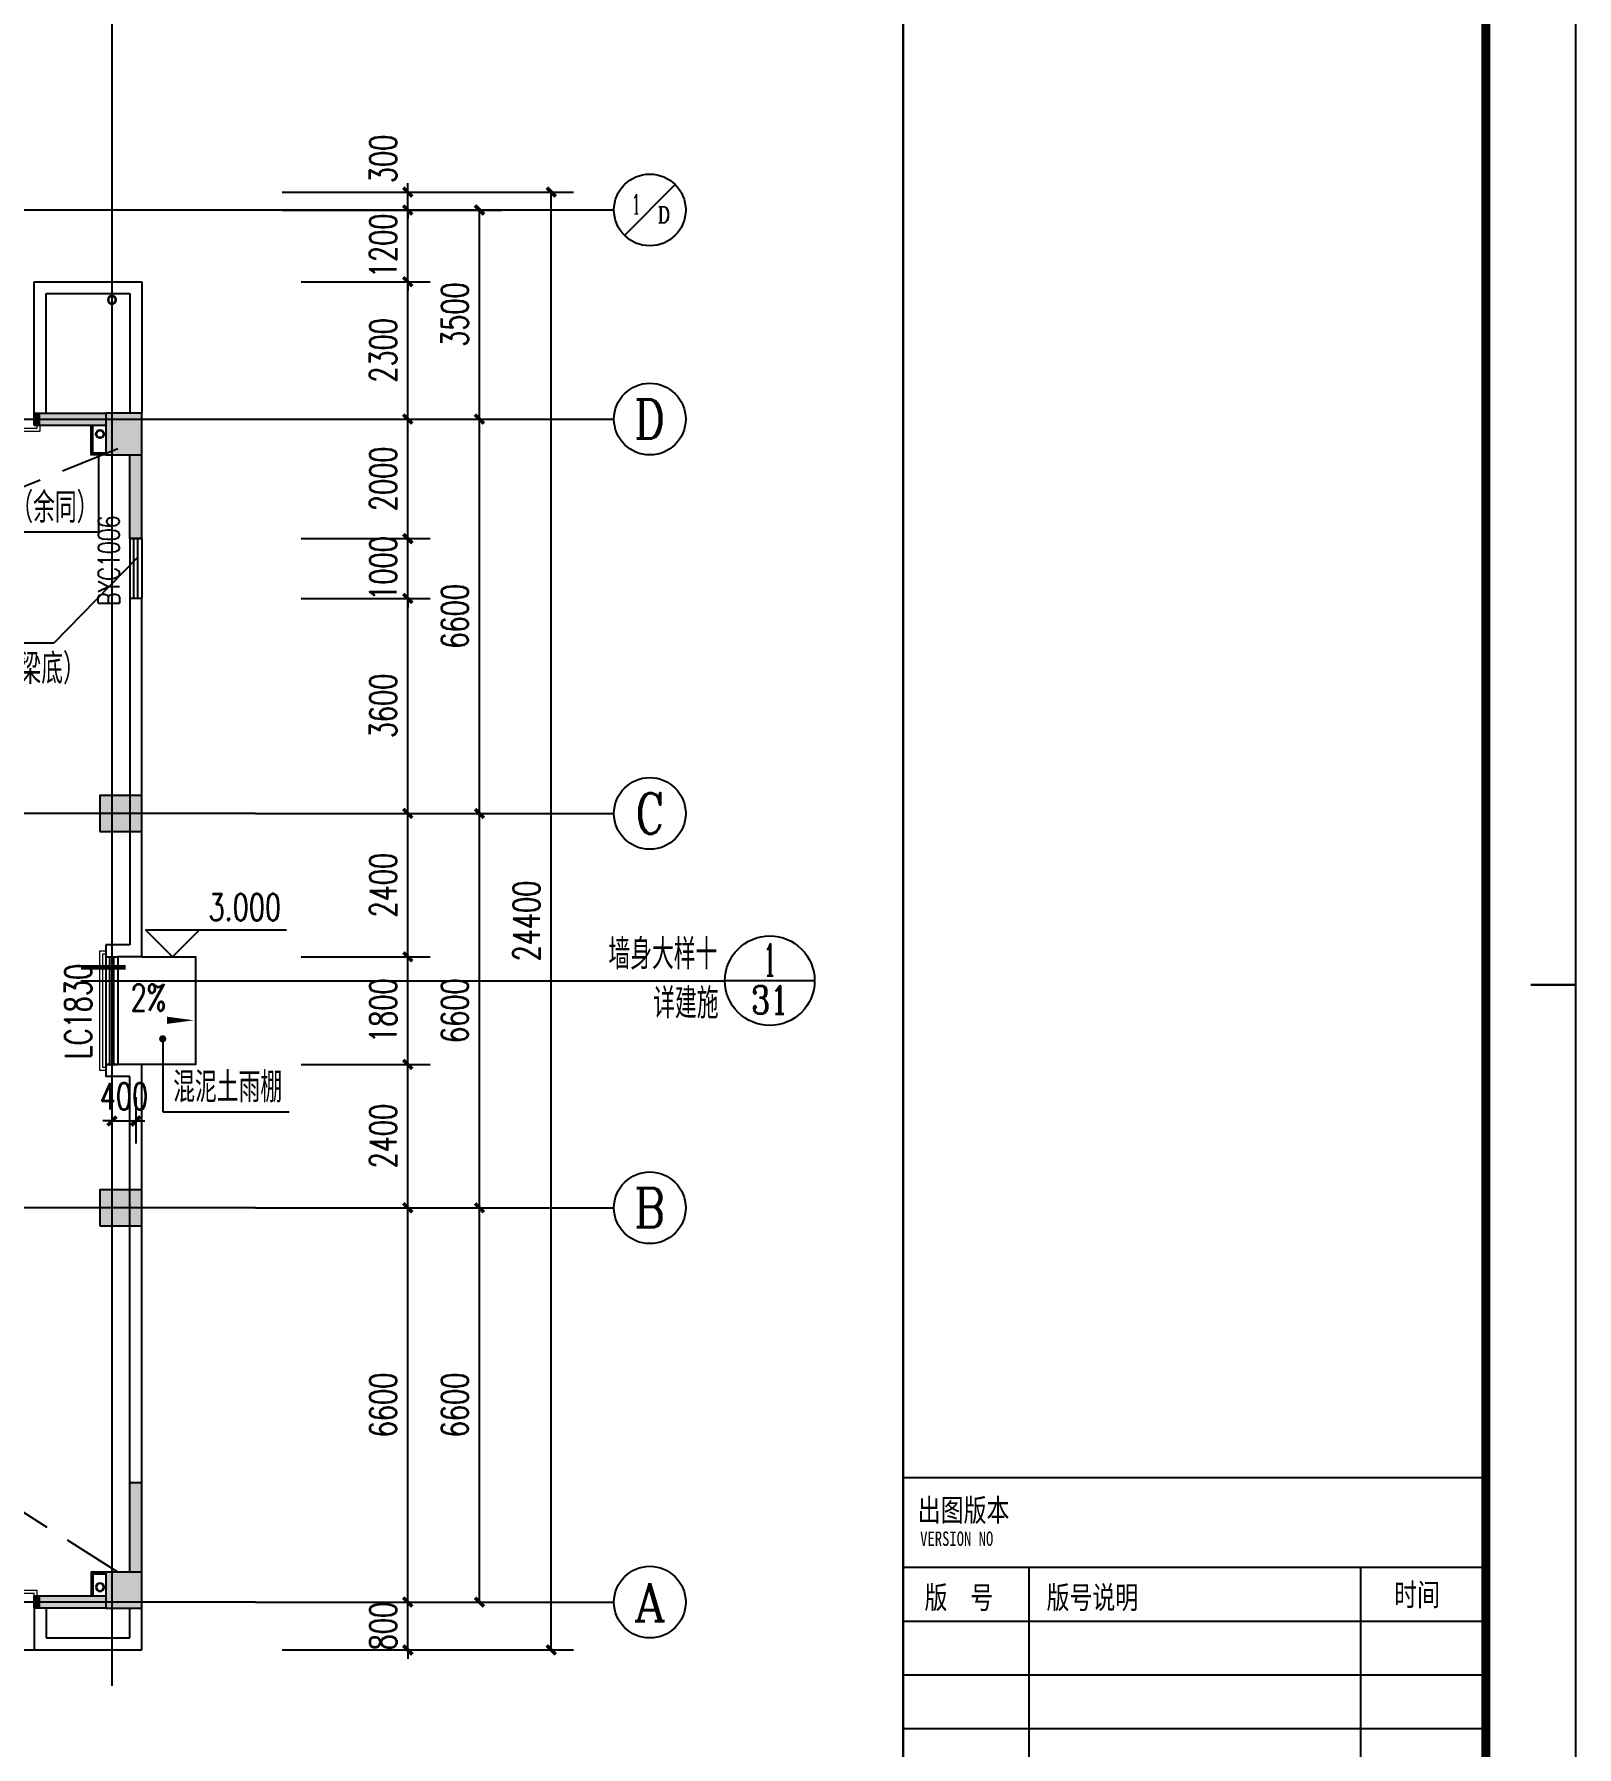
# Model space of a CAD drawing. Extents: x 1738711 to 2346805, y 1189731 to 2516152.
# Drawn here: x 1998192 to 2024002, y 1683605 to 1712267 of the extents above; entities that cross this region are included whole.
import ezdxf
from ezdxf.enums import TextEntityAlignment as Align

# ---------------------------------------------------------------- set-up
doc = ezdxf.new("R2010")
doc.units = 0
doc.header["$LTSCALE"] = 1000
doc.header["$MEASUREMENT"] = 0
doc.linetypes.add('DASH', pattern=[0.35, 0.25, -0.1])
doc.linetypes.add('复件 140224通州运河二期售楼部条件图_t3$0$X-ME SHAFT SH$0$X-B2$0$WATER_LINE', pattern=[0])
doc.layers.add('_0', color=7, linetype='Continuous', lineweight=25)
doc.layers.add('栏杆', color=6, linetype='Continuous', lineweight=15)
for name, color, linetype in [('_line1', 151, 'Continuous'), ('AXIS', 3, 'Continuous'), ('AXIS_TEXT', 7, 'Continuous'), ('COLUMN', 9, 'Continuous'), ('DIM_ELEV', 3, 'Continuous'), ('DIM_IDEN', 3, 'Continuous'), ('DIM_LEAD', 3, 'Continuous'), ('DIM_SYMB', 3, 'Continuous'), ('DOTE', 1, 'Continuous'), ('PUB_DIM', 3, 'Continuous'), ('PUB_HATCH', 8, 'Continuous'), ('PUB_TEXT', 7, 'Continuous'), ('TK', 4, 'Continuous'), ('WALL', 40, 'Continuous'), ('WINDOW', 144, 'Continuous'), ('WINDOW_TEXT', 7, 'Continuous'), ('YS', 6, 'Continuous'), ('疏散距离', 211, 'DASH'), ('看线', 8, 'Continuous'), ('面层', 6, 'Continuous')]:
    doc.layers.add(name, color=color, linetype=linetype)
doc.styles.add('_TCH_AXIS', font='COMPLEX', dxfattribs={"bigfont": 'GBCBIG'})
doc.styles.add('_TCH_DIM', font='SIMPLEX', dxfattribs={"bigfont": 'GBCBIG'})
doc.styles.add('_TCH_DIM_T3', font='SIMPLEX', dxfattribs={"width": 0.705882, "bigfont": 'GBCBIG'})
doc.styles.add('_TCH_LABEL', font='COMPLEX', dxfattribs={"bigfont": 'GBCBIG'})
doc.styles.add('_TCH_WINDOW', font='SIMPLEX', dxfattribs={"height": 3.5, "bigfont": 'GBCBIG'})
doc.styles.add('COMPLEX', font='COMPLEX')
doc.styles.add('宋体', font='SIMSUN.TTF', dxfattribs={"width": 0.75})
doc.dimstyles.new('_TCH_ARCH&&150', dxfattribs={"dimtxt": 446.25, "dimasz": 150, "dimexe": 375, "dimexo": 450, "dimgap": 189.375, "dimtad": 1, "dimdec": 0, "dimzin": 0, "dimdsep": 46, "dimtxsty": '_TCH_DIM_T3', "dimblk": 'ARCHTICK', "dimcen": 0.09, "dimclrt": 7, "dimazin": 2, "dimtfac": 1, "dimtdec": 0, "dimtix": 1, "dimtmove": 2, "dimatfit": 3, "dimfxl": 1, "dimtolj": 1, "dimtzin": 0, "dimarcsym": 0})

# ---------------------------------------------------------------- blocks, each defined once
blk = doc.blocks.new('A$C68B42598')
at = {"layer": 'YS'}
for radius in [70, 60]:
    blk.add_circle((70, 70), radius, dxfattribs=at)
blk = doc.blocks.new('hreahaerheh')
at = {"layer": 'YS', "rotation": 180}
blk.add_blockref('A$C68B42598', (1989755, 1907879), dxfattribs=at)
at = {"layer": 'YS', "xscale": -1}
blk.add_blockref('A$C68B42598', (1989755, 1888439), dxfattribs=at)
blk = doc.blocks.new('hjashrtahreahe')
at = {"const_width": 25}
blk.add_lwpolyline([(84100, 29700), (83600, 29700)], dxfattribs=at)
at = {"layer": 'TK', "color": 7}
for p, q in [((78001, 23200), (78001, 16600)), ((81701, 23200), (81701, 16600))]:
    blk.add_line(p, q, dxfattribs=at)
at = {"layer": 'TK', "color": 7, "const_width": 25}
for points in [[(0, 59400), (84100, 59400), (84100, 0), (0, 0)], [(76600, 24200), (83100, 24200), (83100, 16600), (76600, 16600)]]:
    blk.add_lwpolyline(points, close=True, dxfattribs=at)
at = {"layer": 'TK', "color": 3, "const_width": 100}
blk.add_lwpolyline([(2500, 1000), (2500, 58400), (83100, 58400), (83100, 1000)], close=True, dxfattribs=at)
at = {"layer": 'TK', "color": 7, "const_width": 25}
blk.add_lwpolyline([(76600, 58400), (76600, 1000)], dxfattribs=at)
at = {"layer": 'TK', "color": 7}
for points in [[(76600, 23200), (83100, 23200)], [(76600, 22600), (83100, 22600)], [(76600, 22000), (83100, 22000)], [(76600, 21400), (83100, 21400)]]:
    blk.add_lwpolyline(points, dxfattribs=at)
at = {"layer": 'TK', "color": 7, "style": '宋体', "width": 0.75}
for s, height, p in [('出图版本', 250, (76761, 23712)), ('VERSION NO', 160, (76788, 23439)), ('版  号', 250, (76837, 22739)), ('版号说明', 250, (78198, 22739)), ('时间', 250, (82075, 22769))]:
    blk.add_text(s, height=height, dxfattribs=at).set_placement(p)
at = {"layer": 'TK', "style": '宋体', "width": 0.75}
for tag, height, p in [('项目负责人', 350, (6003, 57089)), ('专业负责人', 350, (6003, 56224)), ('设计人', 350, (6003, 55419)), ('版号1', 250, (77304, 22193)), ('时间1', 250, (82405, 22193)), ('版号2', 250, (77304, 21593)), ('时间2', 250, (82405, 21593)), ('版号3', 250, (77304, 20993)), ('时间3', 250, (82405, 20993)), ('建筑会签', 0.0001, (78978, 2403)), ('电气会签', 0.0001, (82128, 2403)), ('结构会签', 0.0001, (78978, 1803)), ('暖通会签', 0.0001, (82128, 1803)), ('给排水会签', 0.0001, (78978, 1250)), ('智能化会签', 0.0001, (82128, 1250))]:
    blk.add_attdef(tag, text='', height=height, dxfattribs=at).set_placement(p, align=Align.CENTER)
for tag, p in [('合作设计单位', (80816, 48986)), ('版号说明1', (79854, 22318)), ('版号说明2', (79854, 21718)), ('版号说明3', (79854, 21118)), ('浙江绿储科技有限公司', (80545, 16036)), ('百兆瓦级集中式熔盐储能关键', (80545, 14953)), ('设备研发及制造基地项目', (80545, 14603)), ('1#研发楼', (80545, 13636)), ('图名', (80545, 12436)), ('工程编号', (78978, 11461)), ('子项编号', (82128, 11461)), ('建筑', (78978, 10711)), ('图号', (82128, 10711)), ('施工图', (78978, 9961)), ('2023.03', (82128, 9961)), ('审定', (79353, 8461)), ('审核', (79353, 7711)), ('工程负责', (79353, 6961)), ('专业负责', (79353, 6211)), ('设计', (79353, 5461)), ('制图', (79353, 4711)), ('校对', (79353, 3961))]:
    blk.add_attdef(tag, text='', height=250, dxfattribs=at).set_placement(p, align=Align.MIDDLE_CENTER)
blk = doc.blocks.new('_ArchTick')
at = {"color": 0, "linetype": 'ByBlock', "const_width": 0.4}
blk.add_lwpolyline([(-0.5, -0.5), (0.5, 0.5)], dxfattribs=at)
blk = doc.blocks.new('*D2708')
at = {"layer": 'Defpoints', "color": 0, "transparency": 16777216}
for p in [(1999492, 1694925), (1999892, 1694925), (1999892, 1694079)]:
    blk.add_point(p, dxfattribs=at)
at = {"layer": 'PUB_DIM', "color": 0, "lineweight": -2, "transparency": 16777216}
for p, q in [((1999492, 1694475), (1999492, 1693704)), ((1999892, 1694475), (1999892, 1693704)), ((1999492, 1694079), (1999342, 1694079)), ((1999492, 1694079), (1999892, 1694079)), ((1999892, 1694079), (2000042, 1694079))]:
    blk.add_line(p, q, dxfattribs=at)
at = {"layer": 'PUB_DIM', "color": 0, "lineweight": -2, "transparency": 16777216, "xscale": 150, "yscale": 150, "zscale": 150}
blk.add_blockref('_ArchTick', (1999492, 1694079), dxfattribs=at)
at = {"layer": 'PUB_DIM', "color": 0, "lineweight": -2, "transparency": 16777216, "xscale": 150, "yscale": 150, "zscale": 150, "rotation": 180}
blk.add_blockref('_ArchTick', (1999892, 1694079), dxfattribs=at)
at = {"layer": 'PUB_DIM', "color": 7, "transparency": 16777216, "insert": (1999692, 1694491), "char_height": 446.2, "attachment_point": 5, "style": '_TCH_DIM_T3'}
blk.add_mtext('\\A1;400', dxfattribs=at)
blk = doc.blocks.new('*D2856')
at = {"layer": 'Defpoints', "color": 0, "transparency": 16777216}
for p in [(2002208, 1686025), (2004442, 1686025), (2002208, 1685225)]:
    blk.add_point(p, dxfattribs=at)
at = {"layer": 'PUB_DIM', "color": 0, "lineweight": -2, "transparency": 16777216}
for p, q in [((2004442, 1686025), (2004442, 1686175)), ((2002658, 1686025), (2004817, 1686025)), ((2004442, 1685225), (2004442, 1686025)), ((2002658, 1685225), (2004817, 1685225)), ((2004442, 1685225), (2004442, 1685075))]:
    blk.add_line(p, q, dxfattribs=at)
at = {"layer": 'PUB_DIM', "color": 0, "lineweight": -2, "transparency": 16777216, "xscale": 150, "yscale": 150, "zscale": 150}
for p, rotation in [((2004442, 1686025), 270), ((2004442, 1685225), 90)]:
    blk.add_blockref('_ArchTick', p, dxfattribs=dict(at, rotation=rotation))
at = {"layer": 'PUB_DIM', "color": 7, "transparency": 16777216, "insert": (2004029, 1685625), "char_height": 446.2, "attachment_point": 5, "rotation": 90, "style": '_TCH_DIM_T3'}
blk.add_mtext('\\A1;800', dxfattribs=at)
blk = doc.blocks.new('*D2857')
at = {"layer": 'Defpoints', "color": 0, "transparency": 16777216}
for p in [(2002208, 1692625), (2004442, 1692625), (2002208, 1686025)]:
    blk.add_point(p, dxfattribs=at)
at = {"layer": 'PUB_DIM', "color": 0, "lineweight": -2, "transparency": 16777216}
for p, q in [((2002658, 1692625), (2004817, 1692625)), ((2004442, 1686025), (2004442, 1692625)), ((2002658, 1686025), (2004817, 1686025))]:
    blk.add_line(p, q, dxfattribs=at)
at = {"layer": 'PUB_DIM', "color": 0, "lineweight": -2, "transparency": 16777216, "xscale": 150, "yscale": 150, "zscale": 150}
for p, rotation in [((2004442, 1692625), 90), ((2004442, 1686025), 270)]:
    blk.add_blockref('_ArchTick', p, dxfattribs=dict(at, rotation=rotation))
at = {"layer": 'PUB_DIM', "color": 7, "transparency": 16777216, "insert": (2004029, 1689325), "char_height": 446.2, "attachment_point": 5, "rotation": 90, "style": '_TCH_DIM_T3'}
blk.add_mtext('\\A1;6600', dxfattribs=at)
blk = doc.blocks.new('*D2858')
at = {"layer": 'Defpoints', "color": 0, "transparency": 16777216}
for p in [(2002208, 1695025), (2004442, 1695025), (2002208, 1692625)]:
    blk.add_point(p, dxfattribs=at)
at = {"layer": 'PUB_DIM', "color": 0, "lineweight": -2, "transparency": 16777216}
for p, q in [((2002658, 1695025), (2004817, 1695025)), ((2004442, 1692625), (2004442, 1695025)), ((2002658, 1692625), (2004817, 1692625))]:
    blk.add_line(p, q, dxfattribs=at)
at = {"layer": 'PUB_DIM', "color": 0, "lineweight": -2, "transparency": 16777216, "xscale": 150, "yscale": 150, "zscale": 150}
for p, rotation in [((2004442, 1695025), 90), ((2004442, 1692625), 270)]:
    blk.add_blockref('_ArchTick', p, dxfattribs=dict(at, rotation=rotation))
at = {"layer": 'PUB_DIM', "color": 7, "transparency": 16777216, "insert": (2004029, 1693825), "char_height": 446.2, "attachment_point": 5, "rotation": 90, "style": '_TCH_DIM_T3'}
blk.add_mtext('\\A1;2400', dxfattribs=at)
blk = doc.blocks.new('*D2859')
at = {"layer": 'Defpoints', "color": 0, "transparency": 16777216}
for p in [(2002208, 1696825), (2004442, 1696825), (2002208, 1695025)]:
    blk.add_point(p, dxfattribs=at)
at = {"layer": 'PUB_DIM', "color": 0, "lineweight": -2, "transparency": 16777216}
for p, q in [((2002658, 1696825), (2004817, 1696825)), ((2004442, 1695025), (2004442, 1696825)), ((2002658, 1695025), (2004817, 1695025))]:
    blk.add_line(p, q, dxfattribs=at)
at = {"layer": 'PUB_DIM', "color": 0, "lineweight": -2, "transparency": 16777216, "xscale": 150, "yscale": 150, "zscale": 150}
for p, rotation in [((2004442, 1696825), 90), ((2004442, 1695025), 270)]:
    blk.add_blockref('_ArchTick', p, dxfattribs=dict(at, rotation=rotation))
at = {"layer": 'PUB_DIM', "color": 7, "transparency": 16777216, "insert": (2004029, 1695925), "char_height": 446.2, "attachment_point": 5, "rotation": 90, "style": '_TCH_DIM_T3'}
blk.add_mtext('\\A1;1800', dxfattribs=at)
blk = doc.blocks.new('*D2860')
at = {"layer": 'Defpoints', "color": 0, "transparency": 16777216}
for p in [(2002208, 1699225), (2004442, 1699225), (2002208, 1696825)]:
    blk.add_point(p, dxfattribs=at)
at = {"layer": 'PUB_DIM', "color": 0, "lineweight": -2, "transparency": 16777216}
for p, q in [((2002658, 1699225), (2004817, 1699225)), ((2004442, 1696825), (2004442, 1699225)), ((2002658, 1696825), (2004817, 1696825))]:
    blk.add_line(p, q, dxfattribs=at)
at = {"layer": 'PUB_DIM', "color": 0, "lineweight": -2, "transparency": 16777216, "xscale": 150, "yscale": 150, "zscale": 150}
for p, rotation in [((2004442, 1699225), 90), ((2004442, 1696825), 270)]:
    blk.add_blockref('_ArchTick', p, dxfattribs=dict(at, rotation=rotation))
at = {"layer": 'PUB_DIM', "color": 7, "transparency": 16777216, "insert": (2004029, 1698025), "char_height": 446.2, "attachment_point": 5, "rotation": 90, "style": '_TCH_DIM_T3'}
blk.add_mtext('\\A1;2400', dxfattribs=at)
blk = doc.blocks.new('*D2861')
at = {"layer": 'Defpoints', "color": 0, "transparency": 16777216}
for p in [(2002208, 1702825), (2004442, 1702825), (2002208, 1699225)]:
    blk.add_point(p, dxfattribs=at)
at = {"layer": 'PUB_DIM', "color": 0, "lineweight": -2, "transparency": 16777216}
for p, q in [((2002658, 1702825), (2004817, 1702825)), ((2004442, 1699225), (2004442, 1702825)), ((2002658, 1699225), (2004817, 1699225))]:
    blk.add_line(p, q, dxfattribs=at)
at = {"layer": 'PUB_DIM', "color": 0, "lineweight": -2, "transparency": 16777216, "xscale": 150, "yscale": 150, "zscale": 150}
for p, rotation in [((2004442, 1702825), 90), ((2004442, 1699225), 270)]:
    blk.add_blockref('_ArchTick', p, dxfattribs=dict(at, rotation=rotation))
at = {"layer": 'PUB_DIM', "color": 7, "transparency": 16777216, "insert": (2004029, 1701025), "char_height": 446.2, "attachment_point": 5, "rotation": 90, "style": '_TCH_DIM_T3'}
blk.add_mtext('\\A1;3600', dxfattribs=at)
blk = doc.blocks.new('*D2862')
at = {"layer": 'Defpoints', "color": 0, "transparency": 16777216}
for p in [(2002208, 1703825), (2004442, 1703825), (2002208, 1702825)]:
    blk.add_point(p, dxfattribs=at)
at = {"layer": 'PUB_DIM', "color": 0, "lineweight": -2, "transparency": 16777216}
for p, q in [((2004442, 1703825), (2004442, 1703975)), ((2002658, 1703825), (2004817, 1703825)), ((2004442, 1702825), (2004442, 1703825)), ((2002658, 1702825), (2004817, 1702825)), ((2004442, 1702825), (2004442, 1702675))]:
    blk.add_line(p, q, dxfattribs=at)
at = {"layer": 'PUB_DIM', "color": 0, "lineweight": -2, "transparency": 16777216, "xscale": 150, "yscale": 150, "zscale": 150}
for p, rotation in [((2004442, 1703825), 270), ((2004442, 1702825), 90)]:
    blk.add_blockref('_ArchTick', p, dxfattribs=dict(at, rotation=rotation))
at = {"layer": 'PUB_DIM', "color": 7, "transparency": 16777216, "insert": (2004029, 1703325), "char_height": 446.2, "attachment_point": 5, "rotation": 90, "style": '_TCH_DIM_T3'}
blk.add_mtext('\\A1;1000', dxfattribs=at)
blk = doc.blocks.new('*D2863')
at = {"layer": 'Defpoints', "color": 0, "transparency": 16777216}
for p in [(2002208, 1705825), (2004442, 1705825), (2002208, 1703825)]:
    blk.add_point(p, dxfattribs=at)
at = {"layer": 'PUB_DIM', "color": 0, "lineweight": -2, "transparency": 16777216}
for p, q in [((2002658, 1705825), (2004817, 1705825)), ((2004442, 1703825), (2004442, 1705825)), ((2002658, 1703825), (2004817, 1703825))]:
    blk.add_line(p, q, dxfattribs=at)
at = {"layer": 'PUB_DIM', "color": 0, "lineweight": -2, "transparency": 16777216, "xscale": 150, "yscale": 150, "zscale": 150}
for p, rotation in [((2004442, 1705825), 90), ((2004442, 1703825), 270)]:
    blk.add_blockref('_ArchTick', p, dxfattribs=dict(at, rotation=rotation))
at = {"layer": 'PUB_DIM', "color": 7, "transparency": 16777216, "insert": (2004029, 1704825), "char_height": 446.2, "attachment_point": 5, "rotation": 90, "style": '_TCH_DIM_T3'}
blk.add_mtext('\\A1;2000', dxfattribs=at)
blk = doc.blocks.new('*D2864')
at = {"layer": 'Defpoints', "color": 0, "transparency": 16777216}
for p in [(2002208, 1708125), (2004442, 1708125), (2002208, 1705825)]:
    blk.add_point(p, dxfattribs=at)
at = {"layer": 'PUB_DIM', "color": 0, "lineweight": -2, "transparency": 16777216}
for p, q in [((2002658, 1708125), (2004817, 1708125)), ((2004442, 1705825), (2004442, 1708125)), ((2002658, 1705825), (2004817, 1705825))]:
    blk.add_line(p, q, dxfattribs=at)
at = {"layer": 'PUB_DIM', "color": 0, "lineweight": -2, "transparency": 16777216, "xscale": 150, "yscale": 150, "zscale": 150}
for p, rotation in [((2004442, 1708125), 90), ((2004442, 1705825), 270)]:
    blk.add_blockref('_ArchTick', p, dxfattribs=dict(at, rotation=rotation))
at = {"layer": 'PUB_DIM', "color": 7, "transparency": 16777216, "insert": (2004029, 1706975), "char_height": 446.2, "attachment_point": 5, "rotation": 90, "style": '_TCH_DIM_T3'}
blk.add_mtext('\\A1;2300', dxfattribs=at)
blk = doc.blocks.new('*D2865')
at = {"layer": 'Defpoints', "color": 0, "transparency": 16777216}
for p in [(2002208, 1709325), (2004442, 1709325), (2002208, 1708125)]:
    blk.add_point(p, dxfattribs=at)
at = {"layer": 'PUB_DIM', "color": 0, "lineweight": -2, "transparency": 16777216}
for p, q in [((2004442, 1709325), (2004442, 1709475)), ((2002658, 1709325), (2004817, 1709325)), ((2004442, 1708125), (2004442, 1709325)), ((2002658, 1708125), (2004817, 1708125)), ((2004442, 1708125), (2004442, 1707975))]:
    blk.add_line(p, q, dxfattribs=at)
at = {"layer": 'PUB_DIM', "color": 0, "lineweight": -2, "transparency": 16777216, "xscale": 150, "yscale": 150, "zscale": 150}
for p, rotation in [((2004442, 1709325), 270), ((2004442, 1708125), 90)]:
    blk.add_blockref('_ArchTick', p, dxfattribs=dict(at, rotation=rotation))
at = {"layer": 'PUB_DIM', "color": 7, "transparency": 16777216, "insert": (2004029, 1708725), "char_height": 446.2, "attachment_point": 5, "rotation": 90, "style": '_TCH_DIM_T3'}
blk.add_mtext('\\A1;1200', dxfattribs=at)
blk = doc.blocks.new('*D2866')
at = {"layer": 'Defpoints', "color": 0, "transparency": 16777216}
for p in [(2002208, 1709625), (2004442, 1709625), (2002208, 1709325)]:
    blk.add_point(p, dxfattribs=at)
at = {"layer": 'PUB_DIM', "color": 0, "lineweight": -2, "transparency": 16777216}
for p, q in [((2004442, 1709625), (2004442, 1709775)), ((2002658, 1709625), (2004817, 1709625)), ((2004442, 1709325), (2004442, 1709625)), ((2002658, 1709325), (2004817, 1709325)), ((2004442, 1709325), (2004442, 1709175))]:
    blk.add_line(p, q, dxfattribs=at)
at = {"layer": 'PUB_DIM', "color": 0, "lineweight": -2, "transparency": 16777216, "xscale": 150, "yscale": 150, "zscale": 150}
for p, rotation in [((2004442, 1709625), 270), ((2004442, 1709325), 90)]:
    blk.add_blockref('_ArchTick', p, dxfattribs=dict(at, rotation=rotation))
at = {"layer": 'PUB_DIM', "color": 7, "transparency": 16777216, "insert": (2004029, 1710180), "char_height": 446.2, "attachment_point": 5, "rotation": 90, "style": '_TCH_DIM_T3'}
blk.add_mtext('\\A1;300', dxfattribs=at)
blk = doc.blocks.new('*D2914')
at = {"layer": 'AXIS', "color": 0, "lineweight": -2, "transparency": 16777216}
for p, q in [((2002342, 1692625), (2006017, 1692625)), ((2005642, 1686025), (2005642, 1692625)), ((2002342, 1686025), (2006017, 1686025))]:
    blk.add_line(p, q, dxfattribs=at)
at = {"layer": 'Defpoints', "color": 0, "transparency": 16777216}
for p in [(2001892, 1692625), (2005642, 1692625), (2001892, 1686025)]:
    blk.add_point(p, dxfattribs=at)
at = {"layer": 'AXIS', "color": 0, "lineweight": -2, "transparency": 16777216, "xscale": 150, "yscale": 150, "zscale": 150}
for p, rotation in [((2005642, 1692625), 90), ((2005642, 1686025), 270)]:
    blk.add_blockref('_ArchTick', p, dxfattribs=dict(at, rotation=rotation))
at = {"layer": 'AXIS', "color": 7, "transparency": 16777216, "insert": (2005229, 1689325), "char_height": 446.2, "attachment_point": 5, "rotation": 90, "style": '_TCH_DIM_T3'}
blk.add_mtext('\\A1;6600', dxfattribs=at)
blk = doc.blocks.new('*D2915')
at = {"layer": 'AXIS', "color": 0, "lineweight": -2, "transparency": 16777216}
for p, q in [((2002342, 1699225), (2006017, 1699225)), ((2005642, 1692625), (2005642, 1699225)), ((2002342, 1692625), (2006017, 1692625))]:
    blk.add_line(p, q, dxfattribs=at)
at = {"layer": 'Defpoints', "color": 0, "transparency": 16777216}
for p in [(2001892, 1699225), (2005642, 1699225), (2001892, 1692625)]:
    blk.add_point(p, dxfattribs=at)
at = {"layer": 'AXIS', "color": 0, "lineweight": -2, "transparency": 16777216, "xscale": 150, "yscale": 150, "zscale": 150}
for p, rotation in [((2005642, 1699225), 90), ((2005642, 1692625), 270)]:
    blk.add_blockref('_ArchTick', p, dxfattribs=dict(at, rotation=rotation))
at = {"layer": 'AXIS', "color": 7, "transparency": 16777216, "insert": (2005229, 1695925), "char_height": 446.2, "attachment_point": 5, "rotation": 90, "style": '_TCH_DIM_T3'}
blk.add_mtext('\\A1;6600', dxfattribs=at)
blk = doc.blocks.new('*D2916')
at = {"layer": 'AXIS', "color": 0, "lineweight": -2, "transparency": 16777216}
for p, q in [((2002342, 1705825), (2006017, 1705825)), ((2005642, 1699225), (2005642, 1705825)), ((2002342, 1699225), (2006017, 1699225))]:
    blk.add_line(p, q, dxfattribs=at)
at = {"layer": 'Defpoints', "color": 0, "transparency": 16777216}
for p in [(2001892, 1705825), (2005642, 1705825), (2001892, 1699225)]:
    blk.add_point(p, dxfattribs=at)
at = {"layer": 'AXIS', "color": 0, "lineweight": -2, "transparency": 16777216, "xscale": 150, "yscale": 150, "zscale": 150}
for p, rotation in [((2005642, 1705825), 90), ((2005642, 1699225), 270)]:
    blk.add_blockref('_ArchTick', p, dxfattribs=dict(at, rotation=rotation))
at = {"layer": 'AXIS', "color": 7, "transparency": 16777216, "insert": (2005229, 1702525), "char_height": 446.2, "attachment_point": 5, "rotation": 90, "style": '_TCH_DIM_T3'}
blk.add_mtext('\\A1;6600', dxfattribs=at)
blk = doc.blocks.new('*D2917')
at = {"layer": 'AXIS', "color": 0, "lineweight": -2, "transparency": 16777216}
for p, q in [((2002342, 1709325), (2006017, 1709325)), ((2005642, 1705825), (2005642, 1709325)), ((2002342, 1705825), (2006017, 1705825))]:
    blk.add_line(p, q, dxfattribs=at)
at = {"layer": 'Defpoints', "color": 0, "transparency": 16777216}
for p in [(2001892, 1709325), (2005642, 1709325), (2001892, 1705825)]:
    blk.add_point(p, dxfattribs=at)
at = {"layer": 'AXIS', "color": 0, "lineweight": -2, "transparency": 16777216, "xscale": 150, "yscale": 150, "zscale": 150}
for p, rotation in [((2005642, 1709325), 90), ((2005642, 1705825), 270)]:
    blk.add_blockref('_ArchTick', p, dxfattribs=dict(at, rotation=rotation))
at = {"layer": 'AXIS', "color": 7, "transparency": 16777216, "insert": (2005229, 1707575), "char_height": 446.2, "attachment_point": 5, "rotation": 90, "style": '_TCH_DIM_T3'}
blk.add_mtext('\\A1;3500', dxfattribs=at)
blk = doc.blocks.new('*D2918')
at = {"layer": 'AXIS', "color": 0, "lineweight": -2, "transparency": 16777216}
for p, q in [((2002342, 1709625), (2007217, 1709625)), ((2006842, 1685225), (2006842, 1709625)), ((2002342, 1685225), (2007217, 1685225))]:
    blk.add_line(p, q, dxfattribs=at)
at = {"layer": 'Defpoints', "color": 0, "transparency": 16777216}
for p in [(2001892, 1709625), (2006842, 1709625), (2001892, 1685225)]:
    blk.add_point(p, dxfattribs=at)
at = {"layer": 'AXIS', "color": 0, "lineweight": -2, "transparency": 16777216, "xscale": 150, "yscale": 150, "zscale": 150}
for p, rotation in [((2006842, 1709625), 90), ((2006842, 1685225), 270)]:
    blk.add_blockref('_ArchTick', p, dxfattribs=dict(at, rotation=rotation))
at = {"layer": 'AXIS', "color": 7, "transparency": 16777216, "insert": (2006429, 1697425), "char_height": 446.2, "attachment_point": 5, "rotation": 90, "style": '_TCH_DIM_T3'}
blk.add_mtext('\\A1;24400', dxfattribs=at)
blk = doc.blocks.new('$TCHSYS$WIN2D')
for p, q in [((-0.5, 0.5), (0.5, 0.5)), ((-0.5, 0.5), (-0.5, -0.5)), ((0.5, 0.5), (0.5, -0.5)), ((0.5, 0.167), (-0.5, 0.167)), ((0.5, -0.167), (-0.5, -0.167)), ((-0.5, -0.5), (0.5, -0.5))]:
    blk.add_line(p, q)
blk = doc.blocks.new('_FZH')
blk.add_lwpolyline([(-0.5, -0.5), (0.5, -0.5), (0.5, 0.5), (-0.5, 0.5)], close=True)
at = {"layer": 'PUB_HATCH'}
blk.add_solid([(-0.5, -0.5), (0.5, -0.5), (-0.5, 0.5), (0.5, 0.5)], dxfattribs=at)
blk = doc.blocks.new('_AXISO')
blk.add_circle((0, 0), 0.5)
at = {"layer": 'AXIS_TEXT', "style": 'COMPLEX', "width": 1.041667}
blk.add_attdef('A', text='', height=0.56, dxfattribs=at).set_placement((-0.25, -0.28), (0.25, -0.28), align=Align.FIT)

msp = doc.modelspace()

# ---------------------------------------------------------------- hatches: boundary and pattern name
at = {"layer": 'PUB_HATCH', "linetype": '复件 140224通州运河二期售楼部条件图_t3$0$X-ME SHAFT SH$0$X-B2$0$WATER_LINE'}
for points in [[(1998191.9, 1705725.4), (1998291.9, 1705725.4), (1998291.9, 1705925.4), (1998191.9, 1705925.4)], [(1999391.9, 1705725.4), (1999391.9, 1705925.4), (1998291.9, 1705925.4), (1998291.9, 1705725.4)], [(1999991.9, 1705225.4), (1999791.9, 1705225.4), (1999791.9, 1703825.4), (1999991.9, 1703825.4)], [(1999791.9, 1686525.4), (1999991.9, 1686525.4), (1999991.9, 1686025.4), (1999991.9, 1688025.4), (1999791.9, 1688025.4)], [(1998291.9, 1685925.4), (1998291.9, 1686125.4), (1998191.9, 1686125.4), (1998191.9, 1685925.4)], [(1999391.9, 1685925.4), (1999391.9, 1686125.4), (1998291.9, 1686125.4), (1998291.9, 1685925.4)]]:
    msp.add_hatch(color=256, dxfattribs=at).paths.add_polyline_path(points)

# ---------------------------------------------------------------- linework, layer by layer
at = {"layer": '_line1'}
msp.add_lwpolyline([(1999991.9, 1696825.4), (2000891.9, 1696825.4), (2000891.9, 1695025.4), (1999991.9, 1695025.4)], dxfattribs=at)
at = {"layer": 'AXIS'}
for p, q in [((2008067.6, 1708901.1), (2008916.2, 1709749.7)), ((2001891.9, 1709325.4), (2007891.9, 1709325.4)), ((2001891.9, 1705825.4), (2007891.9, 1705825.4)), ((2001891.9, 1699225.4), (2007891.9, 1699225.4)), ((2001891.9, 1692625.4), (2007891.9, 1692625.4)), ((2001891.9, 1686025.4), (2007891.9, 1686025.4))]:
    msp.add_line(p, q, dxfattribs=at)
msp.add_circle((2008491.9, 1709325.4), 600, dxfattribs=at)
at = {"layer": 'DIM_ELEV'}
for p, q in [((2000504.1, 1696825.4), (2000054.1, 1697275.4)), ((2000054.1, 1697275.4), (2002411.6, 1697275.4)), ((2000504.1, 1696825.4), (2000954.1, 1697275.4))]:
    msp.add_line(p, q, dxfattribs=at)
at = {"layer": 'DIM_IDEN'}
for p, q in [((1998973.8, 1696426.2), (2000229.9, 1696426.2)), ((2000229.9, 1696426.2), (2009749.5, 1696426.2)), ((2011249.5, 1696426.2), (2009749.5, 1696426.2)), ((2000341.4, 1695453.7), (2000341.4, 1694233.8)), ((2000341.4, 1694233.8), (2002455.9, 1694233.8))]:
    msp.add_line(p, q, dxfattribs=at)
at = {"layer": 'DIM_IDEN', "const_width": 75}
msp.add_lwpolyline([(1998973.8, 1696651.2), (1999723.8, 1696651.2)], dxfattribs=at)
at = {"layer": 'DIM_IDEN', "const_width": 60}
msp.add_lwpolyline([(2000341.4, 1695483.7, 1), (2000341.4, 1695423.7, 1)], format="xyb", close=True, dxfattribs=at)
at = {"layer": 'DIM_IDEN'}
msp.add_circle((2010499.5, 1696426.2), 750, dxfattribs=at)
at = {"layer": 'DIM_LEAD'}
for p, q in [((1999266.9, 1705225.4), (1999266.9, 1703934.1)), ((1999266.9, 1703934.1), (1995007.9, 1703934.1)), ((1999925.2, 1703515.6), (1998517.9, 1702075.4)), ((1999925.2, 1703515.6), (1998517.9, 1702075.4)), ((1998517.9, 1702075.4), (1994717.8, 1702075.4))]:
    msp.add_line(p, q, dxfattribs=at)
at = {"layer": 'DIM_SYMB'}
msp.add_lwpolyline([(1999826.5, 1695763.6, 0, 0, 0), (2000863.3, 1695763.6, 0, 120, 0), (2000413.3, 1695763.6, 0, 0, 0)], format="xyseb", dxfattribs=at)
at = {"layer": 'DOTE'}
for p, q in [((1999491.9, 1721249.3), (1999491.9, 1684625.4)), ((1919991.9, 1709325.4), (2001891.9, 1709325.4)), ((1919991.9, 1705825.4), (2001891.9, 1705825.4)), ((2001891.9, 1699225.4), (1919991.9, 1699225.4)), ((2001891.9, 1692625.4), (1919991.9, 1692625.4)), ((2001891.9, 1686025.4), (1919991.9, 1686025.4))]:
    msp.add_line(p, q, dxfattribs=at)
at = {"layer": 'WALL', "linetype": '复件 140224通州运河二期售楼部条件图_t3$0$X-ME SHAFT SH$0$X-B2$0$WATER_LINE'}
for p, q in [((1998191.9, 1705925.4), (1998191.9, 1708125.4)), ((1998191.9, 1708125.4), (1999991.9, 1708125.4)), ((1998391.9, 1705925.4), (1998391.9, 1707925.4)), ((1998391.9, 1707925.4), (1999791.9, 1707925.4)), ((1999791.9, 1707925.4), (1999791.9, 1705925.4)), ((1999991.9, 1708125.4), (1999991.9, 1705925.4)), ((1998191.9, 1705725.4), (1998191.9, 1705925.4)), ((1998191.9, 1705925.4), (1998291.9, 1705925.4)), ((1998191.9, 1705925.4), (1998191.9, 1705725.4)), ((1998291.9, 1705925.4), (1999391.9, 1705925.4)), ((1998191.9, 1705725.4), (1998291.9, 1705725.4)), ((1998291.9, 1705725.4), (1999391.9, 1705725.4)), ((1999791.9, 1703825.4), (1999791.9, 1705225.4)), ((1999991.9, 1703825.4), (1999991.9, 1705225.4)), ((1999791.9, 1703825.4), (1999991.9, 1703825.4)), ((1999791.9, 1703825.4), (1999991.9, 1703825.4)), ((1999991.9, 1702825.4), (1999791.9, 1702825.4)), ((1999791.9, 1702825.4), (1999791.9, 1697025.4)), ((1999991.9, 1696825.4), (1999991.9, 1702825.4)), ((1999791.9, 1697025.4), (1999391.9, 1697025.4)), ((1999391.9, 1697025.4), (1999391.9, 1696825.4)), ((1999391.9, 1696825.4), (1999591.9, 1696825.4)), ((1999991.9, 1696825.4), (1999591.9, 1696825.4)), ((1999591.9, 1695025.4), (1999391.9, 1695025.4)), ((1999391.9, 1695025.4), (1999391.9, 1694825.4)), ((1999791.9, 1694825.4), (1999391.9, 1694825.4)), ((1999991.9, 1695025.4), (1999591.9, 1695025.4)), ((1999791.9, 1688025.4), (1999791.9, 1694825.4)), ((1999991.9, 1688025.4), (1999991.9, 1695025.4)), ((1999791.9, 1686525.4), (1999791.9, 1688025.4)), ((1999791.9, 1688025.4), (1999991.9, 1688025.4)), ((1999991.9, 1686525.4), (1999991.9, 1688025.4)), ((1998191.9, 1686125.4), (1998191.9, 1685925.4)), ((1998291.9, 1686125.4), (1998191.9, 1686125.4)), ((1998191.9, 1685925.4), (1998191.9, 1686125.4)), ((1998191.9, 1685925.4), (1998191.9, 1685225.4)), ((1998291.9, 1685925.4), (1998191.9, 1685925.4)), ((1999391.9, 1686125.4), (1998291.9, 1686125.4)), ((1999391.9, 1685925.4), (1998291.9, 1685925.4)), ((1998391.9, 1685925.4), (1998391.9, 1685425.4)), ((1999791.9, 1685425.4), (1999791.9, 1685925.4)), ((1999991.9, 1685225.4), (1999991.9, 1686025.4)), ((1998391.9, 1685425.4), (1999791.9, 1685425.4)), ((1998191.9, 1685225.4), (1999991.9, 1685225.4))]:
    msp.add_line(p, q, dxfattribs=at)
at = {"layer": '栏杆'}
for p, q in [((1998191.9, 1686125.4), (1998191.9, 1686175.4)), ((1998241.9, 1686125.4), (1998241.9, 1686225.4))]:
    msp.add_line(p, q, dxfattribs=at)
for points in [[(1992041.9, 1705725.4), (1992041.9, 1705625.4), (1998291.9, 1705625.4), (1998291.9, 1705725.4)], [(1992091.9, 1705725.4), (1992091.9, 1705675.4), (1998241.9, 1705675.4), (1998241.9, 1705725.4)], [(1999391.9, 1694925.4), (1999291.9, 1694925.4), (1999291.9, 1696925.4), (1999391.9, 1696925.4)], [(1999391.9, 1694975.4), (1999341.9, 1694975.4), (1999341.9, 1696875.4), (1999391.9, 1696875.4)], [(1991691.9, 1686225.4), (1998241.9, 1686225.4)], [(1991691.9, 1686175.4), (1998191.9, 1686175.4)]]:
    msp.add_lwpolyline(points, dxfattribs=at)
at = {"layer": '疏散距离', "ltscale": 4}
for points in [[(1999591.9, 1705325.4), (1983591.9, 1698925.4), (1979991.9, 1698925.4)], [(1999591.9, 1686525.4), (1979991.9, 1698925.4)]]:
    msp.add_lwpolyline(points, dxfattribs=at)
at = {"layer": '看线', "linetype": 'DASH', "ltscale": 2}
msp.add_line((1992141.9, 1685225.4), (1998191.9, 1685225.4), dxfattribs=at)
at = {"layer": '面层', "color": 144}
for points in [[(1999391.9, 1705225.4), (1999141.9, 1705225.4), (1999141.9, 1705725.4)], [(1999391.9, 1705255.4), (1999171.9, 1705255.4), (1999171.9, 1705725.4)], [(1999391.9, 1686525.4), (1999141.9, 1686525.4), (1999141.9, 1686125.4)], [(1999391.9, 1686495.4), (1999171.9, 1686495.4), (1999171.9, 1686125.4)]]:
    msp.add_lwpolyline(points, dxfattribs=at)

# ---------------------------------------------------------------- block references
at = {"xscale": 1.5, "yscale": 1.5, "zscale": 1.5}
msp.add_blockref('hjashrtahreahe', (1897833.1, 1651809.1), dxfattribs=at)
at = {"layer": '_0'}
msp.add_blockref('hreahaerheh', (9607.3, -202233.7), dxfattribs=at)
at = {"layer": 'AXIS'}
ref = msp.add_blockref('_AXISO', (2008491.9, 1705825.4), dxfattribs=dict(at, xscale=1200, yscale=1200, zscale=1200))
ref.add_attrib('A', 'D', dxfattribs={"layer": 'AXIS_TEXT', "ltscale": 0.5, "height": 652.9, "style": '_TCH_AXIS'}).set_placement((2008227.6, 1705499), (2008756.2, 1705499), align=Align.FIT)
ref = msp.add_blockref('_AXISO', (2008491.9, 1699225.4), dxfattribs=dict(at, xscale=1200, yscale=1200, zscale=1200))
ref.add_attrib('A', 'C', dxfattribs={"layer": 'AXIS_TEXT', "ltscale": 0.5, "height": 683.5, "style": '_TCH_AXIS'}).set_placement((2008247.8, 1698883.6), (2008736, 1698883.6), align=Align.FIT)
ref = msp.add_blockref('_AXISO', (2008491.9, 1692625.4), dxfattribs=dict(at, xscale=1200, yscale=1200, zscale=1200))
ref.add_attrib('A', 'B', dxfattribs={"layer": 'AXIS_TEXT', "ltscale": 0.5, "height": 652.9, "style": '_TCH_AXIS'}).set_placement((2008227.6, 1692299), (2008756.2, 1692299), align=Align.FIT)
ref = msp.add_blockref('_AXISO', (2008491.9, 1686025.4), dxfattribs=dict(at, xscale=1200, yscale=1200, zscale=1200))
ref.add_attrib('A', 'A', dxfattribs={"layer": 'AXIS_TEXT', "ltscale": 0.5, "height": 637.8, "style": '_TCH_AXIS'}).set_placement((2008218.6, 1685706.5), (2008765.2, 1685706.5), align=Align.FIT)
at = {"layer": 'COLUMN', "linetype": '复件 140224通州运河二期售楼部条件图_t3$0$X-ME SHAFT SH$0$X-B2$0$WATER_LINE', "xscale": 600}
for p, yscale, zscale in [((1999691.9, 1705575.4), 700.0000004053582, 700.0000004053582), ((1999691.9, 1686225.4), 600, 600)]:
    msp.add_blockref('_FZH', p, dxfattribs=dict(at, yscale=yscale, zscale=zscale))
at = {"layer": 'COLUMN', "linetype": '复件 140224通州运河二期售楼部条件图_t3$0$X-ME SHAFT SH$0$X-B2$0$WATER_LINE', "xscale": 699.9999998195563, "yscale": 600, "zscale": 600}
for p, rotation in [((1999641.9, 1699225.4), 3.363639477728817e-08), ((1999641.9, 1692625.4), 3.214991387494908e-08)]:
    msp.add_blockref('_FZH', p, dxfattribs=dict(at, rotation=rotation))
at = {"layer": 'WINDOW', "linetype": '复件 140224通州运河二期售楼部条件图_t3$0$X-ME SHAFT SH$0$X-B2$0$WATER_LINE'}
ref = msp.add_blockref('$TCHSYS$WIN2D', (1999891.9, 1703325.4), dxfattribs=dict(at, xscale=1000, yscale=200, zscale=1000, rotation=270))
ref.add_attrib('A', 'BYC1006', (1999620.4, 1702700.9), dxfattribs={"layer": 'WINDOW_TEXT', "linetype": '复件 140224通州运河二期售楼部条件图_t3$0$X-ME SHAFT SH$0$X-B2$0$WATER_LINE', "ltscale": 0.5, "height": 357, "rotation": 90, "style": '_TCH_WINDOW', "width": 0.705882})
ref = msp.add_blockref('$TCHSYS$WIN2D', (1999491.9, 1695925.4), dxfattribs=dict(at, xscale=1800, yscale=-200, zscale=1800, rotation=270))
ref.add_attrib('A', 'LC1830', (1999151.1, 1695115.4), dxfattribs={"layer": 'WINDOW_TEXT', "linetype": '复件 140224通州运河二期售楼部条件图_t3$0$X-ME SHAFT SH$0$X-B2$0$WATER_LINE', "ltscale": 0.5, "height": 446.25, "rotation": 90, "style": '_TCH_WINDOW', "width": 0.705882})
at = {"layer": 'YS', "xscale": -1, "rotation": 180}
msp.add_blockref('A$C68B42598', (1999421.9, 1707890.2), dxfattribs=at)

# ---------------------------------------------------------------- texts
at = {"layer": 'AXIS_TEXT', "color": 7, "style": '_TCH_AXIS'}
for s, height, p, p2 in [('1', 327.9, (2008193, 1709259.8), (2008333.6, 1709259.8)), ('D', 266.7, (2008620.6, 1709112), (2008836.5, 1709112))]:
    msp.add_text(s, height=height, dxfattribs=at).set_placement(p, p2, align=Align.FIT)
at = {"layer": 'PUB_TEXT', "color": 7}
for s, style, p in [('隔断（余同）', '_TCH_DIM', (1997079, 1704091.6)), ('（贴梁底）', '_TCH_DIM', (1997215.3, 1701392.9)), ('墙身大样十', '_TCH_DIM', (2007799.2, 1696617.2)), ('详建施', '_TCH_DIM', (2008547.6, 1695793.9)), ('混泥土雨棚', '_TCH_LABEL', (2000516.8, 1694391.3))]:
    msp.add_text(s, height=506.38, dxfattribs=dict(at, style=style)).set_placement(p)
at = {"layer": 'PUB_TEXT', "color": 7, "style": '_TCH_DIM', "width": 0.705882}
for s, p in [('3.000', (2001106.6, 1697432.9)), ('2%%%', (1999804.4, 1695921.1))]:
    msp.add_text(s, height=446.25, dxfattribs=at).set_placement(p)
at = {"layer": 'PUB_TEXT', "color": 7, "style": '_TCH_LABEL'}
for s, height, p, p2 in [('1', 535.4, (2010384.8, 1696508.5), (2010614.3, 1696508.5)), ('31', 466.47, (2010188.6, 1695873.3), (2010810.5, 1695873.3))]:
    msp.add_text(s, height=height, dxfattribs=at).set_placement(p, p2, align=Align.FIT)

# ---------------------------------------------------------------- dimensions: what is measured, and where the dimension line sits
at = {"layer": 'AXIS'}
for p1, p2, distance, picture, middle in [((2001891.9, 1685225.4), (2001891.9, 1709625.4), -4950, '*D2918', (2006429.4, 1697425.4)), ((2001891.9, 1705825.4), (2001891.9, 1709325.4), -3750, '*D2917', (2005229.4, 1707575.4)), ((2001891.9, 1699225.4), (2001891.9, 1705825.4), -3750, '*D2916', (2005229.4, 1702525.4)), ((2001891.9, 1692625.4), (2001891.9, 1699225.4), -3750, '*D2915', (2005229.4, 1695925.4)), ((2001891.9, 1686025.4), (2001891.9, 1692625.4), -3750, '*D2914', (2005229.4, 1689325.4))]:
    dim = msp.add_aligned_dim(p1=p1, p2=p2, distance=distance, dimstyle='_TCH_ARCH&&150', dxfattribs=at)
    dim.commit()
    dim.dimension.update_dxf_attribs({"geometry": picture, "text_midpoint": middle})
at = {"layer": 'PUB_DIM'}
dim = msp.add_linear_dim(base=(2004441.9, 1709625.4), p1=(2002207.7, 1709325.4), p2=(2002207.7, 1709625.4), angle=90, dimstyle='_TCH_ARCH&&150', dxfattribs=at)
dim.commit()
dim.dimension.update_dxf_attribs({"geometry": '*D2866', "text_midpoint": (2004029.4, 1710180.4), "dimtype": 129})
for p1, p2, distance, picture, middle in [((2002207.7, 1708125.4), (2002207.7, 1709325.4), -2234.2, '*D2865', (2004029.4, 1708725.4)), ((2002207.7, 1705825.4), (2002207.7, 1708125.4), -2234.2, '*D2864', (2004029.4, 1706975.4)), ((2002207.7, 1703825.4), (2002207.7, 1705825.4), -2234.2, '*D2863', (2004029.4, 1704825.4)), ((2002207.7, 1702825.4), (2002207.7, 1703825.4), -2234.2, '*D2862', (2004029.4, 1703325.4)), ((2002207.7, 1699225.4), (2002207.7, 1702825.4), -2234.2, '*D2861', (2004029.4, 1701025.4)), ((2002207.7, 1696825.4), (2002207.7, 1699225.4), -2234.2, '*D2860', (2004029.4, 1698025.4)), ((2002207.7, 1695025.4), (2002207.7, 1696825.4), -2234.2, '*D2859', (2004029.4, 1695925.4)), ((2002207.7, 1692625.4), (2002207.7, 1695025.4), -2234.2, '*D2858', (2004029.4, 1693825.4)), ((1999491.9, 1694925.4), (1999891.9, 1694925.4), -846.5, '*D2708', (1999691.9, 1694491.4)), ((2002207.7, 1686025.4), (2002207.7, 1692625.4), -2234.2, '*D2857', (2004029.4, 1689325.4)), ((2002207.7, 1685225.4), (2002207.7, 1686025.4), -2234.2, '*D2856', (2004029.4, 1685625.4))]:
    dim = msp.add_aligned_dim(p1=p1, p2=p2, distance=distance, dimstyle='_TCH_ARCH&&150', dxfattribs=at)
    dim.commit()
    dim.dimension.update_dxf_attribs({"geometry": picture, "text_midpoint": middle})

doc.saveas('drawing.dxf')
